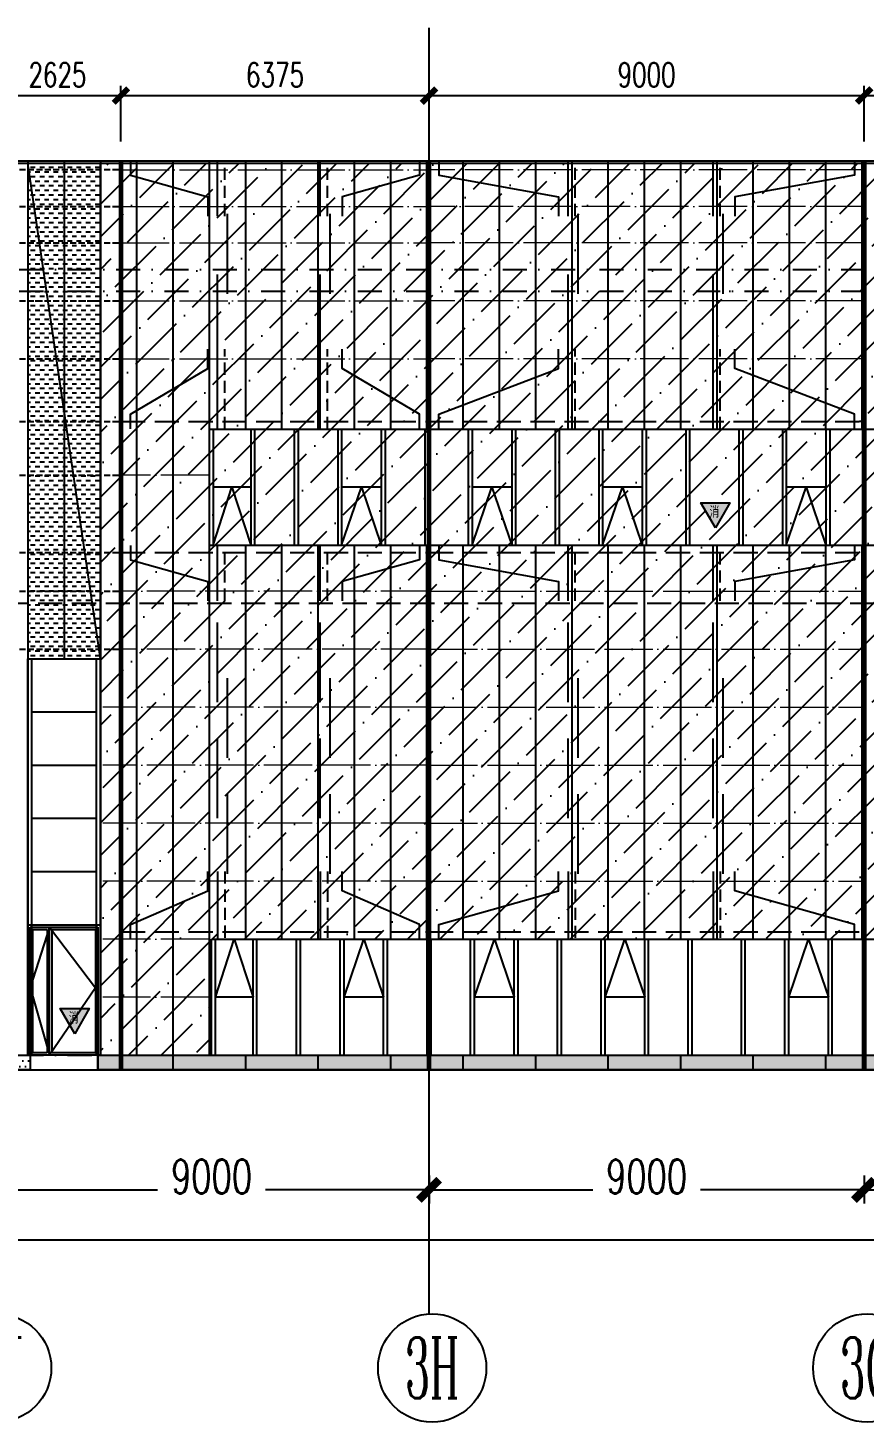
# Model space of a CAD drawing. Extents: x -2072575 to 87763, y -155913 to 742026.
# Drawn here: x -21642 to -4342, y 495627 to 524462 of the extents above; entities that cross this region are included whole.
import ezdxf
from ezdxf.enums import TextEntityAlignment as Align

# ---------------------------------------------------------------- set-up
doc = ezdxf.new("R2010")
doc.units = 0
doc.header["$LTSCALE"] = 1000
for name, pattern in [('20剖面图$0$DASH', [0.35, 0.25, -0.1]), ('__DASH', [0.35, 0.25, -0.1]), ('CENTER', [2, 1.25, -0.25, 0.25, -0.25]), ('DASHDOT', [1, 0.5, -0.25, 0, -0.25]), ('DASHED', [0.75, 0.5, -0.25]), ('DOT', [0.25, 0, -0.25]), ('DOTE', [2.42, 2, -0.2, 0.02, -0.2]), ('HIDDEN2', [0.1875, 0.125, -0.0625])]:
    doc.linetypes.add(name, pattern=pattern)
doc.layers.get('Defpoints').update_dxf_attribs({"color": 210})
for name, color, linetype in [('!ZN1-填充-8', 8, 'Continuous'), ('!ZN1-文字-7', 7, 'Continuous'), ('!ZN1-标注-173', 173, 'Continuous'), ('!ZN3-玻璃幕墙-4', 4, 'Continuous'), ('!ZN4-辅助材料-1', 1, 'Continuous'), ('12圆钢+30钢套管撑杆', 3, 'Continuous'), ('12圆钢斜拉条', 30, 'Continuous'), ('12圆钢直拉条', 22, 'Continuous'), ('250×150×4.5×8 H型钢', 3, 'HIDDEN2'), ('3符号', 3, 'Continuous'), ('3铝板幕墙', 3, 'Continuous'), ('4玻璃幕墙', 4, 'Continuous'), ('60x60x5钢方管', 6, '20剖面图$0$DASH'), ('A-LIN-V', 9, 'Continuous'), ('A-云线', 50, 'Continuous'), ('AS-WALL', 40, 'Continuous'), ('DIM', 173, 'Continuous'), ('DOT', 8, 'DOT'), ('DOTE', 1, 'CENTER'), ('IE-填充-JYZS', 7, 'Continuous'), ('压型钢板', 23, 'Continuous')]:
    doc.layers.add(name, color=color, linetype=linetype)
for name, color, linetype, lineweight in [('A-WALL-HATCH', 8, 'Continuous', 13), ('冷弯薄壁C型钢 250x75x20x3.0', 51, 'DOTE', 0), ('梁', 4, 'Continuous', 18)]:
    doc.layers.add(name, color=color, linetype=linetype, lineweight=lineweight)
doc.layers.add('A-加建区域', color=47, linetype='Continuous', plot=False)
doc.styles.add('_TCH_AXIS', font='COMPLEX', dxfattribs={"bigfont": 'GBCBIG'})
doc.styles.add('DHTEXT-1', font='romans.shx', dxfattribs={"width": 0.7, "bigfont": 'chinese.shx'})
doc.styles.add('样式 1', font='romans.shx', dxfattribs={"width": 0.7, "bigfont": 'chinese.shx'})
doc.dimstyles.new('ZN200', dxfattribs={"dimscale": 200, "dimtxt": 2.5, "dimasz": 1.5, "dimexe": 1, "dimexo": 2, "dimgap": 0.9, "dimtad": 1, "dimdec": 0, "dimdsep": 46, "dimtxsty": 'DHTEXT-1', "dimblk": 'ARCHTICK', "dimcen": 2.5, "dimclrd": 173, "dimclre": 173, "dimclrt": 7, "dimazin": 2, "dimtfac": 1, "dimtdec": 0, "dimtix": 1, "dimtmove": 2, "dimatfit": 3, "dimfxl": 0, "dimtolj": 1, "dimtzin": 0, "dimarcsym": 0})
doc.dimstyles.new('ZN280', dxfattribs={"dimscale": 280, "dimtxt": 2.5, "dimasz": 1.5, "dimexe": 1, "dimexo": 2, "dimgap": 0.9, "dimtad": 1, "dimdec": 0, "dimdsep": 46, "dimtxsty": 'DHTEXT-1', "dimblk": 'ARCHTICK', "dimcen": 2.5, "dimclrd": 173, "dimclre": 173, "dimclrt": 7, "dimazin": 2, "dimtfac": 1, "dimtdec": 0, "dimtix": 1, "dimtmove": 2, "dimatfit": 3, "dimfxl": 0, "dimarcsym": 0})
pattern_1 = [(0, (134341.77, -503214.68), (59.53125, 119.0625), [0, -119.0625])]

# ---------------------------------------------------------------- blocks, each defined once
blk = doc.blocks.new('消防救援口标识')
blk.add_wipeout([(0, 0), (-150, 260), (150, 260)]).dxf.layer = '!ZN1-标注-173'
at = {"layer": '!ZN1-填充-8'}
h = blk.add_hatch(color=252, dxfattribs=at)
h.dxf.hatch_style = 1
h.paths.add_polyline_path([(0, 0), (-150, 260), (150, 260)])
at = {"layer": '!ZN1-标注-173'}
blk.add_lwpolyline([(0, 0), (-150, 260), (150, 260)], close=True, dxfattribs=at)
at = {"layer": '!ZN1-文字-7', "ltscale": 1.5, "style": '样式 1', "width": 0.7}
blk.add_text('消', height=120, dxfattribs=at).set_placement((-62, 164), align=Align.MIDDLE_LEFT)
blk = doc.blocks.new('w4243')
at = {"layer": '!ZN4-辅助材料-1', "xscale": 2, "yscale": 2, "zscale": 2}
blk.add_blockref('消防救援口标识', (-1646421, 506714), dxfattribs=at)
blk = doc.blocks.new('20250905101245')
at = {"layer": '!ZN1-填充-8'}
h = blk.add_hatch(dxfattribs=at)
h.set_pattern_fill('ANSI36', color=252, scale=300, style=0)
h.set_pattern_definition([(45, (119669.48, -503214.68), (252.5697, 926.0889), [1190.625, -238.125, 0, -238.125])])
h.paths.add_polyline_path([(114200, 0), (116500, 0), (116500, 2400), (137400, 2400), (137400, 0), (116500, 0), (139600, 0), (139600, 18450), (114200, 18450)])
h = blk.add_hatch(dxfattribs=at)
h.set_pattern_fill('DOTS', color=252, scale=75, style=0)
h.set_pattern_definition(pattern_1)
h.paths.add_polyline_path([(110500, 0), (112750, 0), (112750, -300), (110500, -300)])
h = blk.add_hatch(dxfattribs=at)
h.set_pattern_fill('DOTS', color=252, scale=75, style=0)
h.set_pattern_definition(pattern_1)
h.paths.add_polyline_path([(114150, 0), (159000, 0), (159000, -300), (114150, -300)])
at = {"layer": 'IE-填充-JYZS', "ltscale": 10}
h = blk.add_hatch(dxfattribs=at)
h.set_pattern_fill('DASH', color=252, scale=100)
h.set_pattern_definition([(0, (119669.48, -503214.675), (95.25, 95.25), [95.25, -95.25])])
h.paths.add_polyline_path([(112700, 8200), (114200, 8200), (114200, 18450), (112700, 18450)])
at = {"layer": '!ZN3-玻璃幕墙-4', "color": 252, "ltscale": 10}
for points in [[(116530, 10550), (116920, 11750), (117310, 10550)], [(119190, 10550), (119600, 11750), (120010, 10550)], [(121890, 10550), (122300, 11750), (122710, 10550)], [(124590, 10550), (125000, 11750), (125410, 10550)], [(128390, 10550), (128800, 11750), (129210, 10550)], [(116580, 1200), (116970, 2400), (117360, 1200)], [(119240, 1200), (119650, 2400), (120060, 1200)], [(121940, 1200), (122350, 2400), (122760, 1200)], [(124640, 1200), (125050, 2400), (125460, 1200)], [(128440, 1200), (128850, 2400), (129260, 1200)]]:
    blk.add_lwpolyline(points, dxfattribs=at)
at = {"layer": '3铝板幕墙', "color": 252, "ltscale": 1000}
for p, q in [((115700, 0), (115700, -300)), ((117200, 0), (117200, -300)), ((118700, 0), (118700, -300)), ((120200, 0), (120200, -300)), ((121700, 0), (121700, -300)), ((123200, 0), (123200, -300)), ((124700, 0), (124700, -300)), ((126200, 0), (126200, -300)), ((127700, 0), (127700, -300)), ((129200, 0), (129200, -300))]:
    blk.add_line(p, q, dxfattribs=at)
for points in [[(110500, 0), (112750, 0), (112750, -300), (110500, -300)], [(114150, 0), (159000, 0), (159000, -300), (114150, -300)]]:
    blk.add_lwpolyline(points, close=True, dxfattribs=at)
at = {"layer": '4玻璃幕墙', "color": 252, "ltscale": 10}
for p, q in [((116450, 12950), (116450, 10550)), ((116450, 12950), (137350, 12950)), ((116530, 12950), (116530, 10550)), ((117310, 12950), (117310, 10550)), ((117390, 12950), (117390, 10550)), ((118210, 12950), (118210, 10550)), ((118290, 12950), (118290, 10550)), ((119110, 12950), (119110, 10550)), ((119190, 12950), (119190, 10550)), ((120010, 12950), (120010, 10550)), ((120090, 12950), (120090, 10550)), ((120910, 12950), (120910, 10550)), ((120990, 12950), (120990, 10550)), ((121810, 12950), (121810, 10550)), ((121890, 12950), (121890, 10550)), ((122710, 12950), (122710, 10550)), ((122790, 12950), (122790, 10550)), ((123610, 12950), (123610, 10550)), ((123690, 12950), (123690, 10550)), ((124510, 12950), (124510, 10550)), ((124590, 12950), (124590, 10550)), ((125410, 12950), (125410, 10550)), ((125490, 12950), (125490, 10550)), ((126310, 12950), (126310, 10550)), ((126390, 12950), (126390, 10550)), ((127410, 12950), (127410, 10550)), ((127490, 12950), (127490, 10550)), ((128310, 12950), (128310, 10550)), ((128390, 12950), (128390, 10550)), ((129210, 12950), (129210, 10550)), ((129290, 12950), (129290, 10550)), ((117310, 11750), (116530, 11750)), ((120010, 11750), (119190, 11750)), ((122710, 11750), (121890, 11750)), ((125410, 11750), (124590, 11750)), ((129210, 11750), (128390, 11750)), ((116450, 10550), (137350, 10550))]:
    blk.add_line(p, q, dxfattribs=at)
at = {"layer": '4玻璃幕墙', "color": 252, "ltscale": 1.5}
for p, q in [((112700, 0), (112700, 8200)), ((112700, 8200), (114200, 8200)), ((112780, 0), (112780, 8200)), ((114120, 0), (114120, 8200)), ((114200, 0), (114200, 8200)), ((112780, 7100), (114120, 7100)), ((112780, 6000), (114120, 6000)), ((112780, 4900), (114120, 4900)), ((112780, 3800), (114120, 3800)), ((112780, 2700), (114120, 2700)), ((116500, 0), (116500, 2400)), ((116500, 2400), (137400, 2400)), ((116580, 0), (116580, 2400)), ((117360, 0), (117360, 2400)), ((117440, 0), (117440, 2400)), ((118260, 0), (118260, 2400)), ((118340, 0), (118340, 2400)), ((119160, 0), (119160, 2400)), ((119240, 0), (119240, 2400)), ((120060, 0), (120060, 2400)), ((120140, 0), (120140, 2400)), ((120960, 0), (120960, 2400)), ((121040, 0), (121040, 2400)), ((121860, 0), (121860, 2400)), ((121940, 0), (121940, 2400)), ((122760, 0), (122760, 2400)), ((122840, 0), (122840, 2400)), ((123660, 0), (123660, 2400)), ((123740, 0), (123740, 2400)), ((124560, 0), (124560, 2400)), ((124640, 0), (124640, 2400)), ((125460, 0), (125460, 2400)), ((125540, 0), (125540, 2400)), ((126360, 0), (126360, 2400)), ((126440, 0), (126440, 2400)), ((127460, 0), (127460, 2400)), ((127540, 0), (127540, 2400)), ((128360, 0), (128360, 2400)), ((128440, 0), (128440, 2400)), ((129260, 0), (129260, 2400)), ((129340, 0), (129340, 2400)), ((117360, 1200), (116580, 1200)), ((120060, 1200), (119240, 1200)), ((122760, 1200), (121940, 1200)), ((125460, 1200), (124640, 1200)), ((129260, 1200), (128440, 1200)), ((114200, 0), (112700, 0)), ((116500, 0), (137400, 0))]:
    blk.add_line(p, q, dxfattribs=at)
at = {"layer": '4玻璃幕墙', "color": 252}
for p, q in [((112700, 2700), (114200, 2700)), ((112700, 0), (112700, 2700)), ((112750, 0), (112750, 2650)), ((112750, 2650), (113150, 2650)), ((112800, 50), (112800, 2600)), ((112800, 2600), (113100, 2600)), ((113100, 2600), (113100, 50)), ((113150, 0), (113150, 2650)), ((113150, 2650), (114150, 2650)), ((113200, 50), (113200, 2600)), ((113200, 2600), (114100, 2600)), ((114150, 2650), (114150, 0)), ((114200, 2700), (114200, 0)), ((114200, 0), (112700, 0)), ((113100, 50), (112800, 50)), ((114100, 50), (113200, 50))]:
    blk.add_line(p, q, dxfattribs=at)
blk.add_lwpolyline([(113150, 2650), (112750, 1403), (113150, 0)], dxfattribs=at)
at = {"layer": 'A-LIN-V', "color": 252}
for p, q in [((-900, 18500), (184800, 18500)), ((-900, 18450), (184800, 18450)), ((114200, 8200), (114200, 18450)), ((114200, 0), (112700, 0)), ((112750, 0), (112750, -300)), ((114150, 0), (114150, -300))]:
    blk.add_line(p, q, dxfattribs=at)
at = {"layer": 'AS-WALL', "color": 252}
blk.add_lwpolyline([(114200, 8200), (114200, 8200), (112700, 18450)], dxfattribs=at)
at = {"layer": '压型钢板', "color": 252, "ltscale": 10}
for p, q in [((112700, 18500), (112700, 0)), ((113450, 18500), (113450, 8200)), ((114200, 18500), (114200, 0)), ((114950, 18500), (114950, 0)), ((115700, 18500), (115700, 0)), ((116450, 18500), (116450, 0)), ((117200, 18500), (117200, 12950)), ((117950, 18500), (117950, 12950)), ((118700, 18500), (118700, 12950)), ((119450, 18500), (119450, 12950)), ((120200, 18500), (120200, 12950)), ((120950, 18500), (120950, 12950)), ((121700, 18500), (121700, 12950)), ((122450, 18500), (122450, 12950)), ((123200, 18500), (123200, 12950)), ((123950, 18500), (123950, 12950)), ((124700, 18500), (124700, 12950)), ((125450, 18500), (125450, 12950)), ((126200, 18500), (126200, 12950)), ((126950, 18500), (126950, 12950)), ((127700, 18500), (127700, 12950)), ((128450, 18500), (128450, 12950)), ((129200, 18500), (129200, 12950)), ((129950, 18500), (129950, 12950)), ((117200, 10550), (117200, 2400)), ((117950, 10550), (117950, 2400)), ((118700, 10550), (118700, 2400)), ((119450, 10550), (119450, 2400)), ((120200, 10550), (120200, 2400)), ((120950, 10550), (120950, 2400)), ((121700, 10550), (121700, 2400)), ((122450, 10550), (122450, 2400)), ((123200, 10550), (123200, 2400)), ((123950, 10550), (123950, 2400)), ((124700, 10550), (124700, 2400)), ((125450, 10550), (125450, 2400)), ((126200, 10550), (126200, 2400)), ((126950, 10550), (126950, 2400)), ((127700, 10550), (127700, 2400)), ((128450, 10550), (128450, 2400)), ((129200, 10550), (129200, 2400)), ((129950, 10550), (129950, 2400))]:
    blk.add_line(p, q, dxfattribs=at)
at = {"layer": 'A-WALL-HATCH'}
blk.add_blockref('w4243', (1760091, -506271), dxfattribs=at)
at = {"layer": '4玻璃幕墙', "color": 252}
blk.add_line((114100, 2600), (114100, 50), dxfattribs=at)
blk.add_lwpolyline([(113150, 2650), (114100, 1393), (113150, 0)], dxfattribs=at)
at = {"layer": '!ZN4-辅助材料-1', "color": 252, "xscale": 2, "yscale": 2, "zscale": 2}
blk.add_blockref('消防救援口标识', (126925, 10907), dxfattribs=at)
blk = doc.blocks.new('_ArchTick')
at = {"color": 0, "linetype": 'ByBlock', "const_width": 0.4}
blk.add_lwpolyline([(-0.5, -0.5), (0.5, 0.5)], dxfattribs=at)
blk = doc.blocks.new('*D2507')
at = {"layer": 'Defpoints', "color": 0, "ltscale": 2800, "transparency": 16777216}
for p in [(-900, -1926), (184800, -1926), (184800, -3824)]:
    blk.add_point(p, dxfattribs=at)
at = {"layer": 'DIM', "color": 173, "linetype": 'ByBlock', "lineweight": -2, "ltscale": 2800, "transparency": 16777216}
for p, q in [((-900, -2486), (-900, -4104)), ((184800, -2486), (184800, -4104)), ((-900, -3824), (90403, -3824)), ((184800, -3824), (93497, -3824))]:
    blk.add_line(p, q, dxfattribs=at)
at = {"layer": 'DIM', "color": 173, "lineweight": -2, "ltscale": 2800, "transparency": 16777216, "xscale": 420, "yscale": 420, "zscale": 420, "rotation": 180}
blk.add_blockref('_ArchTick', (-900, -3824), dxfattribs=at)
at = {"layer": 'DIM', "color": 173, "lineweight": -2, "ltscale": 2800, "transparency": 16777216, "xscale": 420, "yscale": 420, "zscale": 420}
blk.add_blockref('_ArchTick', (184800, -3824), dxfattribs=at)
at = {"layer": 'DIM', "color": 7, "ltscale": 2800, "transparency": 16777216, "insert": (91950, -3549), "char_height": 700, "attachment_point": 5, "style": 'DHTEXT-1'}
blk.add_mtext('185700', dxfattribs=at)
blk = doc.blocks.new('*D2526')
at = {"layer": 'Defpoints', "color": 0, "ltscale": 2800, "transparency": 16777216}
for p in [(112000, -1926), (121000, -1926), (121000, -2784)]:
    blk.add_point(p, dxfattribs=at)
at = {"layer": 'DIM', "color": 173, "linetype": 'ByBlock', "lineweight": -2, "ltscale": 2800, "transparency": 16777216}
for p, q in [((112000, -2486), (112000, -3064)), ((121000, -2486), (121000, -3064)), ((112000, -2784), (115385, -2784)), ((121000, -2784), (117615, -2784))]:
    blk.add_line(p, q, dxfattribs=at)
at = {"layer": 'DIM', "color": 173, "lineweight": -2, "ltscale": 2800, "transparency": 16777216, "xscale": 420, "yscale": 420, "zscale": 420, "rotation": 180}
blk.add_blockref('_ArchTick', (112000, -2784), dxfattribs=at)
at = {"layer": 'DIM', "color": 173, "lineweight": -2, "ltscale": 2800, "transparency": 16777216, "xscale": 420, "yscale": 420, "zscale": 420}
blk.add_blockref('_ArchTick', (121000, -2784), dxfattribs=at)
at = {"layer": 'DIM', "color": 7, "ltscale": 2800, "transparency": 16777216, "insert": (116500, -2509), "char_height": 700, "attachment_point": 5, "style": 'DHTEXT-1'}
blk.add_mtext('9000', dxfattribs=at)
blk = doc.blocks.new('*D2527')
at = {"layer": 'Defpoints', "color": 0, "ltscale": 2800, "transparency": 16777216}
for p in [(121000, -1926), (130000, -1926), (130000, -2784)]:
    blk.add_point(p, dxfattribs=at)
at = {"layer": 'DIM', "color": 173, "linetype": 'ByBlock', "lineweight": -2, "ltscale": 2800, "transparency": 16777216}
for p, q in [((121000, -2486), (121000, -3064)), ((130000, -2486), (130000, -3064)), ((121000, -2784), (124385, -2784)), ((130000, -2784), (126615, -2784))]:
    blk.add_line(p, q, dxfattribs=at)
at = {"layer": 'DIM', "color": 173, "lineweight": -2, "ltscale": 2800, "transparency": 16777216, "xscale": 420, "yscale": 420, "zscale": 420, "rotation": 180}
blk.add_blockref('_ArchTick', (121000, -2784), dxfattribs=at)
at = {"layer": 'DIM', "color": 173, "lineweight": -2, "ltscale": 2800, "transparency": 16777216, "xscale": 420, "yscale": 420, "zscale": 420}
blk.add_blockref('_ArchTick', (130000, -2784), dxfattribs=at)
at = {"layer": 'DIM', "color": 7, "ltscale": 2800, "transparency": 16777216, "insert": (125500, -2509), "char_height": 700, "attachment_point": 5, "style": 'DHTEXT-1'}
blk.add_mtext('9000', dxfattribs=at)
blk = doc.blocks.new('*D2528')
at = {"layer": 'Defpoints', "color": 0, "ltscale": 2800, "transparency": 16777216}
for p in [(130000, -1926), (139000, -1926), (139000, -2784)]:
    blk.add_point(p, dxfattribs=at)
at = {"layer": 'DIM', "color": 173, "linetype": 'ByBlock', "lineweight": -2, "ltscale": 2800, "transparency": 16777216}
for p, q in [((130000, -2486), (130000, -3064)), ((139000, -2486), (139000, -3064)), ((130000, -2784), (133385, -2784)), ((139000, -2784), (135615, -2784))]:
    blk.add_line(p, q, dxfattribs=at)
at = {"layer": 'DIM', "color": 173, "lineweight": -2, "ltscale": 2800, "transparency": 16777216, "xscale": 420, "yscale": 420, "zscale": 420, "rotation": 180}
blk.add_blockref('_ArchTick', (130000, -2784), dxfattribs=at)
at = {"layer": 'DIM', "color": 173, "lineweight": -2, "ltscale": 2800, "transparency": 16777216, "xscale": 420, "yscale": 420, "zscale": 420}
blk.add_blockref('_ArchTick', (139000, -2784), dxfattribs=at)
at = {"layer": 'DIM', "color": 7, "ltscale": 2800, "transparency": 16777216, "insert": (134500, -2509), "char_height": 700, "attachment_point": 5, "style": 'DHTEXT-1'}
blk.add_mtext('9000', dxfattribs=at)
blk = doc.blocks.new('卓越-轴号')
blk.add_circle((0, 0), 4)
at = {"color": 0, "style": '_TCH_AXIS', "width": 1.041667, "flags": 8}
blk.add_attdef('A', text='', height=4.48, dxfattribs=at).set_placement((-2, -2.24), (2, -2.24), align=Align.FIT)
blk = doc.blocks.new('WM1328')
at = {"layer": '4玻璃幕墙'}
for p, q in [((-1822540, 519937), (-1821040, 519937)), ((-1822540, 517237), (-1822540, 519937)), ((-1821040, 519937), (-1821040, 517237)), ((-1822490, 517237), (-1822490, 519887)), ((-1822490, 519887), (-1822090, 519887)), ((-1822440, 517287), (-1822440, 519837)), ((-1822440, 519837), (-1822140, 519837)), ((-1822140, 519837), (-1822140, 517287)), ((-1822090, 517237), (-1822090, 519887)), ((-1822090, 519887), (-1821090, 519887)), ((-1822040, 517287), (-1822040, 519837)), ((-1822040, 519837), (-1821140, 519837)), ((-1821090, 519887), (-1821090, 517237)), ((-1821040, 517237), (-1822540, 517237)), ((-1822140, 517287), (-1822440, 517287)), ((-1821140, 517287), (-1822040, 517287))]:
    blk.add_line(p, q, dxfattribs=at)
blk.add_lwpolyline([(-1822090, 519887), (-1822490, 518640), (-1822090, 517237)], dxfattribs=at)
at = {"layer": 'A-WALL-HATCH'}
blk.add_blockref('w4243', (-175149, 10966), dxfattribs=at)
at = {"layer": '4玻璃幕墙'}
blk.add_line((-1821140, 519837), (-1821140, 517287), dxfattribs=at)
blk.add_lwpolyline([(-1822090, 519887), (-1821140, 518630), (-1822090, 517237)], dxfattribs=at)
blk = doc.blocks.new('A$C75b4c934')
at = {"layer": '4玻璃幕墙', "color": 8, "ltscale": 1.5}
for p, q in [((366573, 8200), (368073, 8200)), ((366653, 7100), (367993, 7100)), ((366653, 6000), (367993, 6000)), ((366653, 4900), (367993, 4900)), ((366653, 3800), (367993, 3800))]:
    blk.add_line(p, q, dxfattribs=at)
at = {"color": 8}
blk.add_blockref('WM1328', (2189114, -517237), dxfattribs=at)
at = {"layer": '4玻璃幕墙', "color": 8, "ltscale": 1.5}
for p, q in [((366573, 0), (366573, 8200)), ((366653, 0), (366653, 8200)), ((367993, 0), (367993, 8200)), ((368073, 0), (368073, 8200)), ((366653, 2700), (367993, 2700)), ((368073, 0), (366573, 0))]:
    blk.add_line(p, q, dxfattribs=at)
blk = doc.blocks.new('*D3672')
at = {"layer": 'Defpoints', "color": 0, "ltscale": 10, "transparency": 16777216}
for p in [(4658, 523062), (-4342, 521715), (4658, 521715)]:
    blk.add_point(p, dxfattribs=at)
at = {"layer": 'DIM', "color": 173, "linetype": 'ByBlock', "lineweight": -2, "ltscale": 10, "transparency": 16777216}
for p, q in [((-4342, 522115), (-4342, 523262)), ((4658, 522115), (4658, 523262)), ((-4342, 523062), (4658, 523062))]:
    blk.add_line(p, q, dxfattribs=at)
at = {"layer": 'DIM', "color": 173, "lineweight": -2, "ltscale": 10, "transparency": 16777216, "xscale": 300, "yscale": 300, "zscale": 300, "rotation": 180}
blk.add_blockref('_ArchTick', (-4342, 523062), dxfattribs=at)
at = {"layer": 'DIM', "color": 173, "lineweight": -2, "ltscale": 10, "transparency": 16777216, "xscale": 300, "yscale": 300, "zscale": 300}
blk.add_blockref('_ArchTick', (4658, 523062), dxfattribs=at)
at = {"layer": 'DIM', "color": 7, "ltscale": 10, "transparency": 16777216, "insert": (158, 523492), "char_height": 500, "attachment_point": 5, "style": 'DHTEXT-1'}
blk.add_mtext('\\A1;9000', dxfattribs=at)
blk = doc.blocks.new('*D3673')
at = {"layer": 'Defpoints', "color": 0, "ltscale": 10, "transparency": 16777216}
for p in [(-4342, 523062), (-13342, 521715), (-4342, 521715)]:
    blk.add_point(p, dxfattribs=at)
at = {"layer": 'DIM', "color": 173, "linetype": 'ByBlock', "lineweight": -2, "ltscale": 10, "transparency": 16777216}
for p, q in [((-13342, 522115), (-13342, 523262)), ((-4342, 522115), (-4342, 523262)), ((-13342, 523062), (-4342, 523062))]:
    blk.add_line(p, q, dxfattribs=at)
at = {"layer": 'DIM', "color": 173, "lineweight": -2, "ltscale": 10, "transparency": 16777216, "xscale": 300, "yscale": 300, "zscale": 300, "rotation": 180}
blk.add_blockref('_ArchTick', (-13342, 523062), dxfattribs=at)
at = {"layer": 'DIM', "color": 173, "lineweight": -2, "ltscale": 10, "transparency": 16777216, "xscale": 300, "yscale": 300, "zscale": 300}
blk.add_blockref('_ArchTick', (-4342, 523062), dxfattribs=at)
at = {"layer": 'DIM', "color": 7, "ltscale": 10, "transparency": 16777216, "insert": (-8842, 523492), "char_height": 500, "attachment_point": 5, "style": 'DHTEXT-1'}
blk.add_mtext('\\A1;9000', dxfattribs=at)
blk = doc.blocks.new('*D3674')
at = {"layer": 'Defpoints', "color": 0, "ltscale": 10, "transparency": 16777216}
for p in [(-13342, 523062), (-19717, 521715), (-13342, 521715)]:
    blk.add_point(p, dxfattribs=at)
at = {"layer": 'DIM', "color": 173, "linetype": 'ByBlock', "lineweight": -2, "ltscale": 10, "transparency": 16777216}
for p, q in [((-19717, 522115), (-19717, 523262)), ((-13342, 522115), (-13342, 523262)), ((-19717, 523062), (-13342, 523062))]:
    blk.add_line(p, q, dxfattribs=at)
at = {"layer": 'DIM', "color": 173, "lineweight": -2, "ltscale": 10, "transparency": 16777216, "xscale": 300, "yscale": 300, "zscale": 300, "rotation": 180}
blk.add_blockref('_ArchTick', (-19717, 523062), dxfattribs=at)
at = {"layer": 'DIM', "color": 173, "lineweight": -2, "ltscale": 10, "transparency": 16777216, "xscale": 300, "yscale": 300, "zscale": 300}
blk.add_blockref('_ArchTick', (-13342, 523062), dxfattribs=at)
at = {"layer": 'DIM', "color": 7, "ltscale": 10, "transparency": 16777216, "insert": (-16529, 523492), "char_height": 500, "attachment_point": 5, "style": 'DHTEXT-1'}
blk.add_mtext('\\A1;6375', dxfattribs=at)
blk = doc.blocks.new('*D3675')
at = {"layer": 'Defpoints', "color": 0, "ltscale": 10, "transparency": 16777216}
for p in [(-19717, 523062), (-22342, 521715), (-19717, 521715)]:
    blk.add_point(p, dxfattribs=at)
at = {"layer": 'DIM', "color": 173, "linetype": 'ByBlock', "lineweight": -2, "ltscale": 10, "transparency": 16777216}
for p, q in [((-22342, 522115), (-22342, 523262)), ((-19717, 522115), (-19717, 523262)), ((-22342, 523062), (-19717, 523062))]:
    blk.add_line(p, q, dxfattribs=at)
at = {"layer": 'DIM', "color": 173, "lineweight": -2, "ltscale": 10, "transparency": 16777216, "xscale": 300, "yscale": 300, "zscale": 300, "rotation": 180}
blk.add_blockref('_ArchTick', (-22342, 523062), dxfattribs=at)
at = {"layer": 'DIM', "color": 173, "lineweight": -2, "ltscale": 10, "transparency": 16777216, "xscale": 300, "yscale": 300, "zscale": 300}
blk.add_blockref('_ArchTick', (-19717, 523062), dxfattribs=at)
at = {"layer": 'DIM', "color": 7, "ltscale": 10, "transparency": 16777216, "insert": (-21029, 523492), "char_height": 500, "attachment_point": 5, "style": 'DHTEXT-1'}
blk.add_mtext('\\A1;2625', dxfattribs=at)
blk = doc.blocks.new('20250821140411')
at = {"layer": 'DOT', "linetype": 'DASHDOT'}
for p, q in [((-7489.1, 18500), (190989.5, 18500)), ((-7489.1, 16250), (190989.5, 16250)), ((-7489.1, 15800), (190989.5, 15800)), ((-7489.1, 0), (190989.5, 0))]:
    blk.add_line(p, q, dxfattribs=at)
at = {"layer": 'DOTE', "ltscale": 280}
blk.add_line((121000, -5350), (121000, 21247.6), dxfattribs=at)
at = {"layer": '3符号', "color": 7}
ref = blk.add_blockref('卓越-轴号', (112064.3, -6468.2), dxfattribs=dict(at, xscale=280, yscale=280, zscale=280))
ref.add_attrib('A', '3J', dxfattribs={"layer": '0', "color": 0, "height": 1254.4, "style": '_TCH_AXIS', "width": 0.625}).set_placement((111504.3, -7095.4), (112624.3, -7095.4), align=Align.FIT)
ref = blk.add_blockref('卓越-轴号', (121064.3, -6468.2), dxfattribs=dict(at, xscale=280, yscale=280, zscale=280))
ref.add_attrib('A', '3H', dxfattribs={"layer": '0', "color": 0, "height": 1254.4, "style": '_TCH_AXIS', "width": 0.480769}).set_placement((120504.3, -7095.4), (121624.3, -7095.4), align=Align.FIT)
ref = blk.add_blockref('卓越-轴号', (130064.3, -6468.2), dxfattribs=dict(at, xscale=280, yscale=280, zscale=280))
ref.add_attrib('A', '3G', dxfattribs={"layer": '0', "color": 0, "height": 1254.4, "style": '_TCH_AXIS', "width": 0.506757}).set_placement((129504.3, -7095.4), (130624.3, -7095.4), align=Align.FIT)
at = {"layer": 'DIM', "ltscale": 2800}
for base, p1, p2, picture, middle in [((184800, -3824.1), (-900, -1926.1), (184800, -1926.1), '*D2507', (91950, -3549.1)), ((121000, -2784.1), (112000, -1926.1), (121000, -1926.1), '*D2526', (116500, -2509.1)), ((130000, -2784.1), (121000, -1926.1), (130000, -1926.1), '*D2527', (125500, -2509.1)), ((139000, -2784.1), (130000, -1926.1), (139000, -1926.1), '*D2528', (134500, -2509.1))]:
    dim = blk.add_linear_dim(base=base, p1=p1, p2=p2, angle=0, dimstyle='ZN280', dxfattribs=at)
    dim.commit()
    dim.dimension.update_dxf_attribs({"geometry": picture, "text_midpoint": middle, "dimtype": 129})

msp = doc.modelspace()

# ---------------------------------------------------------------- linework, layer by layer
at = {"layer": 'A-加建区域', "linetype": '__DASH', "ltscale": 2}
msp.add_line((-141830.9, 512564.7), (56647.8, 512564.7), dxfattribs=at)
at = {"layer": 'AS-WALL'}
msp.add_line((-141830.9, 502914.7), (56647.8, 502914.7), dxfattribs=at)

# ---------------------------------------------------------------- next in the draw order: block references
at = {"layer": '12圆钢直拉条', "ltscale": 1000}
msp.add_blockref('20250905101245', (-134341.8, 503214.7), dxfattribs=at)

# ---------------------------------------------------------------- next in the draw order: linework, layer by layer
at = {"layer": '12圆钢+30钢套管撑杆', "color": 3}
for p, q in [((-17716.8, 520570.9), (-17716.8, 521714.7)), ((-15591.8, 520570.9), (-15591.8, 521714.7)), ((-10466.8, 520570.9), (-10466.8, 521714.7)), ((-7466.8, 520570.9), (-7466.8, 521714.7)), ((-17716.8, 516164.7), (-17716.8, 517814.7)), ((-15591.8, 516164.7), (-15591.8, 517814.7)), ((-10466.8, 516164.7), (-10466.8, 517814.7)), ((-7466.8, 516164.7), (-7466.8, 517814.7)), ((-17716.8, 512614.7), (-17716.8, 513758.4)), ((-15591.8, 512614.7), (-15591.8, 513758.4)), ((-10466.8, 512614.7), (-10466.8, 513758.4)), ((-7466.8, 512614.7), (-7466.8, 513758.4))]:
    msp.add_line(p, q, dxfattribs=at)
at = {"layer": '12圆钢+30钢套管撑杆', "color": 3, "linetype": 'DASHED', "ltscale": 0.5}
for p, q in [((-17566.8, 520570.9), (-17566.8, 521714.7)), ((-15441.8, 520570.9), (-15441.8, 521714.7)), ((-10316.8, 520570.9), (-10316.8, 521714.7)), ((-7316.8, 520570.9), (-7316.8, 521714.7)), ((-17566.8, 516164.7), (-17566.8, 517814.7)), ((-15441.8, 516164.7), (-15441.8, 517814.7)), ((-10316.8, 516164.7), (-10316.8, 517814.7)), ((-7316.8, 516164.7), (-7316.8, 517814.7)), ((-17566.8, 512614.7), (-17566.8, 513758.4)), ((-15441.8, 512614.7), (-15441.8, 513758.4)), ((-10316.8, 512614.7), (-10316.8, 513758.4)), ((-7316.8, 512614.7), (-7316.8, 513758.4))]:
    msp.add_line(p, q, dxfattribs=at)
at = {"layer": '12圆钢斜拉条', "ltscale": 1000}
for points in [[(-19516.8, 521714.7), (-19516.8, 521414.7), (-17916.8, 520970.9), (-17916.8, 520570.9)], [(-13541.8, 521714.7), (-13541.8, 521414.7), (-15141.8, 520970.9), (-15141.8, 520570.9)], [(-13141.8, 521714.7), (-13141.8, 521414.7), (-10666.8, 520970.9), (-10666.8, 520570.9)], [(-4541.8, 521714.7), (-4541.8, 521414.7), (-7016.8, 520970.9), (-7016.8, 520570.9)], [(-19516.8, 516169.7), (-19516.8, 516469.7), (-17916.8, 517414.7), (-17916.8, 517814.7)], [(-13541.8, 516169.7), (-13541.8, 516469.7), (-15141.8, 517414.7), (-15141.8, 517814.7)], [(-13141.8, 516169.7), (-13141.8, 516469.7), (-10666.8, 517414.7), (-10666.8, 517814.7)], [(-4541.8, 516169.7), (-4541.8, 516469.7), (-7016.8, 517414.7), (-7016.8, 517814.7)], [(-19516.8, 513758.4), (-19516.8, 513458.4), (-17916.8, 513014.7), (-17916.8, 512614.7)], [(-13541.8, 513758.4), (-13541.8, 513458.4), (-15141.8, 513014.7), (-15141.8, 512614.7)], [(-13141.8, 513758.4), (-13141.8, 513458.4), (-10666.8, 513014.7), (-10666.8, 512614.7)], [(-4541.8, 513758.4), (-4541.8, 513458.4), (-7016.8, 513014.7), (-7016.8, 512614.7)]]:
    msp.add_lwpolyline(points, dxfattribs=at)
at = {"layer": '12圆钢直拉条', "ltscale": 1000}
for p, q in [((-17516.8, 520614.7), (-17516.8, 518964.7)), ((-15391.8, 520614.7), (-15391.8, 518964.7)), ((-10266.8, 520614.7), (-10266.8, 518964.7)), ((-7266.8, 520614.7), (-7266.8, 518964.7)), ((-17716.8, 517714.7), (-17716.8, 519364.7)), ((-15591.8, 517714.7), (-15591.8, 519364.7)), ((-10466.8, 517714.7), (-10466.8, 519364.7)), ((-7466.8, 517714.7), (-7466.8, 519364.7))]:
    msp.add_line(p, q, dxfattribs=at)
at = {"layer": '250×150×4.5×8 H型钢', "linetype": '20剖面图$0$DASH', "ltscale": 2}
for p, q in [((-19716.8, 516319.7), (-13341.8, 516319.7)), ((-13341.8, 516319.7), (-4341.8, 516319.7)), ((-19716.8, 513609.7), (-13341.8, 513609.7)), ((-13341.8, 513609.7), (-4341.8, 513609.7))]:
    msp.add_line(p, q, dxfattribs=at)
at = {"layer": '60x60x5钢方管', "ltscale": 0.5}
for p, q in [((-22341.8, 521531.8), (-19716.8, 521531.8)), ((-22341.8, 520770.9, 0), (-19716.8, 520770.9, 0)), ((-22341.8, 520014.7, 0), (-19716.8, 520014.7, 0)), ((-22341.8, 518814.7, 0), (-19716.8, 518814.7, 0)), ((-22341.8, 517614.7, 0), (-19716.8, 517614.7, 0)), ((-22341.8, 516319.7, 0), (-19716.8, 516319.7, 0)), ((-22341.8, 515214.7, 0), (-19716.8, 515214.7, 0)), ((-22341.8, 513609.7, 0), (-19716.8, 513609.7, 0)), ((-22341.8, 512814.7, 0), (-19716.8, 512814.7, 0)), ((-22341.8, 511614.7, 0), (-19716.8, 511614.7, 0))]:
    msp.add_line(p, q, dxfattribs=at)
at = {"layer": '冷弯薄壁C型钢 250x75x20x3.0', "ltscale": 0.5}
for p, q in [((-19716.8, 521526.8, 0), (-13341.8, 521526.8, 0)), ((-4341.8, 521526.8, 0), (-13341.8, 521526.8, 0)), ((-19716.8, 520770.9), (-13341.8, 520770.9)), ((-4341.8, 520770.9), (-13341.8, 520770.9)), ((-19716.8, 520014.7), (-13341.8, 520014.7)), ((-4341.8, 520014.7), (-13341.8, 520014.7)), ((-19716.8, 518814.7), (-13341.8, 518814.7)), ((-4341.8, 518814.7), (-13341.8, 518814.7)), ((-19716.8, 517614.7), (-13341.8, 517614.7)), ((-4341.8, 517614.7), (-13341.8, 517614.7)), ((-17891.8, 515214.7), (-19716.8, 515214.7)), ((-13341.8, 512814.7), (-19716.8, 512814.7)), ((-13341.8, 512814.7), (-4341.8, 512814.7)), ((-13341.8, 511614.7), (-19716.8, 511614.7)), ((-13341.8, 511614.7), (-4341.8, 511614.7))]:
    msp.add_line(p, q, dxfattribs=at)
at = {"layer": '梁', "color": 1, "ltscale": 10, "const_width": 100}
msp.add_lwpolyline([(-19716.8, 521714.7), (-19716.8, 502914.7)], dxfattribs=at)
at = {"layer": '梁', "ltscale": 10, "const_width": 100}
for points in [[(-13341.8, 521714.7), (-13341.8, 502914.7)], [(-4341.8, 521714.7), (-4341.8, 502914.7)]]:
    msp.add_lwpolyline(points, dxfattribs=at)

# ---------------------------------------------------------------- next in the draw order: block references
at = {"layer": 'A-云线', "ltscale": 10}
msp.add_blockref('20250821140411', (-134341.8, 503214.7), dxfattribs=at)

# ---------------------------------------------------------------- next in the draw order: dimensions: what is measured, and where the dimension line sits
at = {"layer": 'DIM', "ltscale": 10}
for base, p1, p2, picture, middle in [((-19716.8, 523061.8), (-22341.8, 521714.7), (-19716.8, 521714.7), '*D3675', (-21029.3, 523491.8)), ((-13341.8, 523061.8), (-19716.8, 521714.7), (-13341.8, 521714.7), '*D3674', (-16529.3, 523491.8)), ((-4341.8, 523061.8), (-13341.8, 521714.7), (-4341.8, 521714.7), '*D3673', (-8841.8, 523491.8)), ((4658.2, 523061.8), (-4341.8, 521714.7), (4658.2, 521714.7), '*D3672', (158.2, 523491.8))]:
    dim = msp.add_linear_dim(base=base, p1=p1, p2=p2, dimstyle='ZN200', override={"dimfxl": 2}, dxfattribs=at)
    dim.commit()
    dim.dimension.update_dxf_attribs({"geometry": picture, "text_midpoint": middle})

# ---------------------------------------------------------------- next in the draw order: block references
at = {"layer": '250×150×4.5×8 H型钢', "ltscale": 1000}
msp.add_blockref('A$C75b4c934', (-388215.2, 503214.7), dxfattribs=at)

# ---------------------------------------------------------------- next in the draw order: linework, layer by layer
at = {"layer": '12圆钢+30钢套管撑杆', "color": 3}
for p, q in [((-17716.8, 507014.7), (-17716.8, 505614.7)), ((-15591.8, 507014.7), (-15591.8, 505614.7)), ((-10466.8, 507014.7), (-10466.8, 505614.7)), ((-7466.8, 507014.7), (-7466.8, 505614.7))]:
    msp.add_line(p, q, dxfattribs=at)
at = {"layer": '12圆钢+30钢套管撑杆', "color": 3, "linetype": 'DASHED', "ltscale": 0.5}
for p, q in [((-17566.8, 507014.7), (-17566.8, 505614.7)), ((-15441.8, 507014.7), (-15441.8, 505614.7)), ((-10316.8, 507014.7), (-10316.8, 505614.7)), ((-7316.8, 507014.7), (-7316.8, 505614.7))]:
    msp.add_line(p, q, dxfattribs=at)
at = {"layer": '12圆钢斜拉条', "ltscale": 1000}
for points in [[(-19516.8, 505619.7), (-19516.8, 505919.7), (-17916.8, 506614.7), (-17916.8, 507014.7)], [(-13541.8, 505619.7), (-13541.8, 505919.7), (-15141.8, 506614.7), (-15141.8, 507014.7)], [(-13141.8, 505619.7), (-13141.8, 505919.7), (-10666.8, 506614.7), (-10666.8, 507014.7)], [(-4541.8, 505619.7), (-4541.8, 505919.7), (-7016.8, 506614.7), (-7016.8, 507014.7)]]:
    msp.add_lwpolyline(points, dxfattribs=at)
at = {"layer": '12圆钢直拉条', "ltscale": 1000}
for p, q in [((-17716.8, 510514.7), (-17716.8, 512164.7)), ((-15591.8, 510514.7), (-15591.8, 512164.7)), ((-10466.8, 510514.7), (-10466.8, 512164.7)), ((-7466.8, 510514.7), (-7466.8, 512164.7)), ((-17516.8, 511014.7), (-17516.8, 509364.7)), ((-15391.8, 511014.7), (-15391.8, 509364.7)), ((-10266.8, 511014.7), (-10266.8, 509364.7)), ((-7266.8, 511014.7), (-7266.8, 509364.7)), ((-17716.8, 508114.7), (-17716.8, 509764.7)), ((-15591.8, 508114.7), (-15591.8, 509764.7)), ((-10466.8, 508114.7), (-10466.8, 509764.7)), ((-7466.8, 508114.7), (-7466.8, 509764.7)), ((-17516.8, 508614.7), (-17516.8, 506964.7)), ((-15391.8, 508614.7), (-15391.8, 506964.7)), ((-10266.8, 508614.7), (-10266.8, 506964.7)), ((-7266.8, 508614.7), (-7266.8, 506964.7))]:
    msp.add_line(p, q, dxfattribs=at)
at = {"layer": '250×150×4.5×8 H型钢', "linetype": '20剖面图$0$DASH', "ltscale": 2}
for p, q in [((-19716.8, 505769.7), (-13341.8, 505769.7)), ((-13341.8, 505769.7), (-4341.8, 505769.7))]:
    msp.add_line(p, q, dxfattribs=at)
at = {"layer": '冷弯薄壁C型钢 250x75x20x3.0', "ltscale": 0.5}
for p, q in [((-13341.8, 510414.7), (-20091.8, 510414.7)), ((-13341.8, 510414.7), (-4341.8, 510414.7)), ((-13341.8, 509214.7), (-20091.8, 509214.7)), ((-13341.8, 509214.7), (-4341.8, 509214.7)), ((-13341.8, 508014.7), (-20091.8, 508014.7)), ((-13341.8, 508014.7), (-4341.8, 508014.7)), ((-13341.8, 506814.7), (-20091.8, 506814.7)), ((-13341.8, 506814.7), (-4341.8, 506814.7)), ((-17891.8, 505614.7), (-20091.8, 505614.7)), ((-17891.8, 504414.7), (-20091.8, 504414.7)), ((-17891.8, 503214.7), (-20091.8, 503214.7))]:
    msp.add_line(p, q, dxfattribs=at)

doc.saveas('drawing.dxf')
